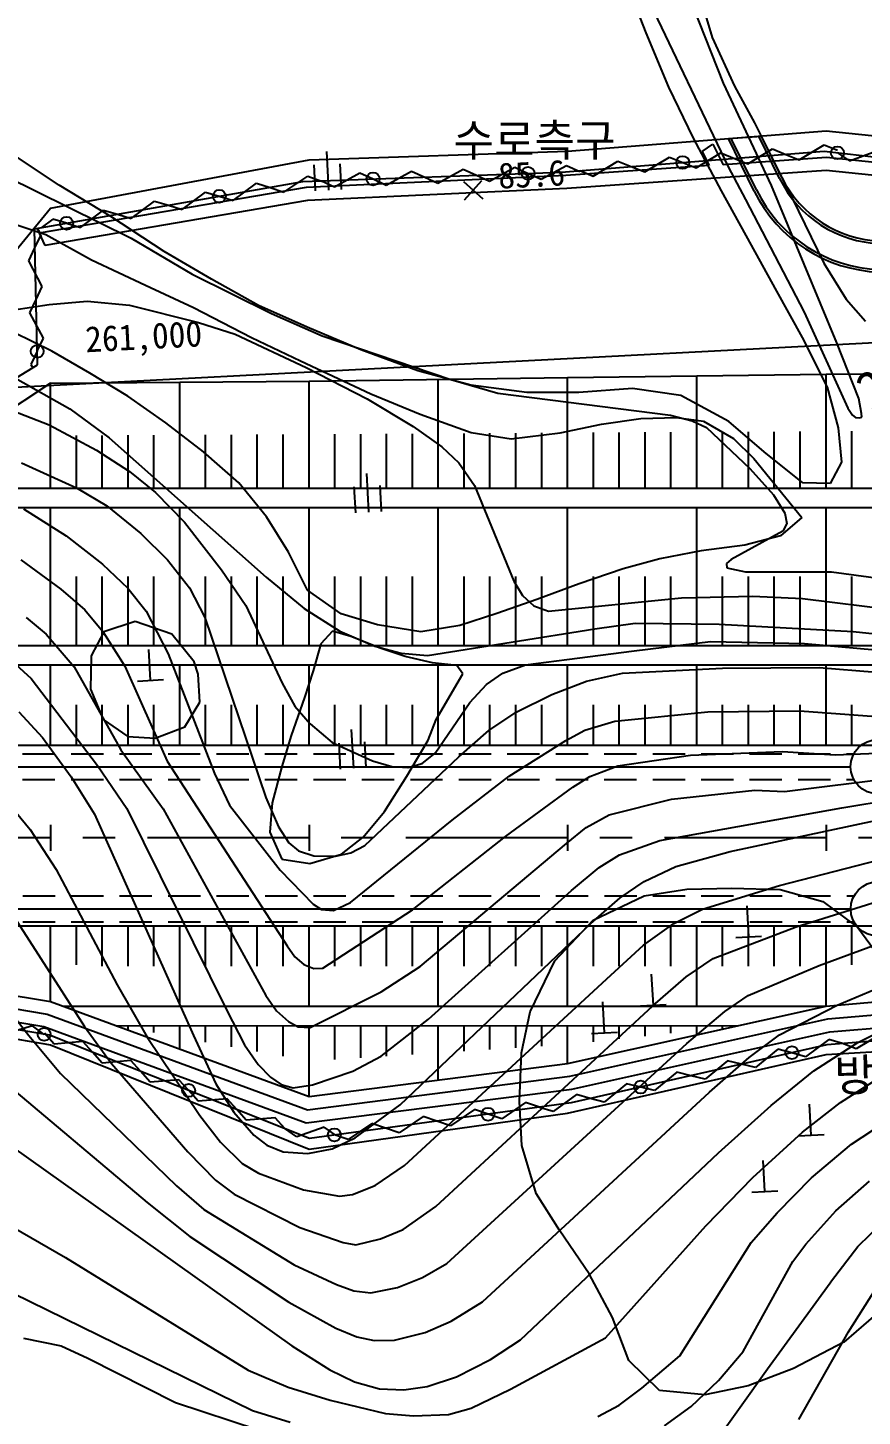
# Model space of a CAD drawing. Header units: millimetres. Extents: x 12262 to 13058, y 1103 to 1809.
# Drawn here: x 12783.8 to 12848.4, y 1423.6 to 1531 of the extents above; entities that cross this region are included whole.
import ezdxf
from ezdxf.xclip import XClip

# ---------------------------------------------------------------- set-up
doc = ezdxf.new("R2010")
doc.units = ezdxf.units.MM
doc.header["$LTSCALE"] = 10
doc.header["$MEASUREMENT"] = 0
doc.header["$XCLIPFRAME"] = 2
doc.linetypes.add('CENTER', pattern=[2, 1.25, -0.25, 0.25, -0.25])
doc.linetypes.add('HIDDEN', pattern=[0.375, 0.25, -0.125])
for name, color, linetype in [('TN-MANH', 4, 'Continuous'), ('TZ-BASE', 253, 'Continuous'), ('TZ-CABL', 4, 'Continuous')]:
    doc.layers.add(name, color=color, linetype=linetype)
doc.styles.add('GR', font='GulimChe.ttf')
doc.styles.add('HANA', font='GulimChe.ttf')
doc.linetypes.add('ZIGZAG', pattern='A,0.0001,-0.2,[131,ltypeshp.shx,S=0.2,R=0,X=-0.2,Y=0],-0.4,[131,ltypeshp.shx,S=0.2,R=180,X=0.2,Y=0],-0.2', length=0.8001)

# ---------------------------------------------------------------- blocks, each defined once
blk = doc.blocks.new('JD-SGS4SX3S')
at = {"layer": 'TZ-BASE'}
for p, q in [((485.39, 66.68, 85), (492.44, 51.93, 85)), ((484.87, 65.35, 85.02), (486.07, 62.3, 85.02)), ((490.16, 65.37, 85.02), (491.2, 61.94, 85.02)), ((492.08, 58.39, 85), (489.73, 64.34, 85)), ((486.07, 62.3, 85.02), (487.81, 58.08, 85.02)), ((491.2, 61.94, 85.02), (492.92, 58.16, 85.02)), ((487.81, 58.08, 85.02), (489.71, 54.14, 85.02)), ((495.79, 50.47, 85), (492.08, 58.39, 85)), ((492.92, 58.16, 85.02), (494.47, 55.33, 85.02)), ((494.47, 55.33, 85.02), (496.29, 51.67, 85.02)), ((480, 53.15), (500, 54.7)), ((480, 53.15), (500, 54.7)), ((489.71, 54.14, 85.02), (491.89, 50.06, 85.02)), ((492.45, 54.11), (495.02, 54.31)), ((494.44, 50.05), (492.45, 54.11)), ((494.62, 50.14), (492.66, 54.13)), ((496.41, 51.02), (494.81, 54.3)), ((496.59, 51.11), (495.02, 54.31)), ((500, 54.7), (520, 52.68)), ((500, 54.7), (520, 52.68)), ((440.66, 50.51, 85.02), (437.36, 52.69, 85.02)), ((460, 52.46), (480, 53.15)), ((460, 52.46), (480, 53.15)), ((461.35, 53.12, 85.65), (461.51, 50.12, 85.65)), ((485.97, 51.53), (487.88, 52.68)), ((487.88, 52.68), (488.92, 52.26)), ((489.96, 51.84), (491.87, 53)), ((490.42, 53.11), (491.25, 53.68)), ((490.42, 53.11), (490.97, 52.02)), ((491.25, 53.68), (492.05, 52.09)), ((491.87, 53), (492.91, 52.58)), ((493.94, 52.16), (495.86, 53.31)), ((495.86, 53.31), (496.89, 52.89)), ((496.89, 52.89), (497.93, 52.47)), ((497.93, 52.47), (499.85, 53.63)), ((499.85, 53.63), (500.88, 53.21)), ((500.88, 53.01), (501.82, 52.4)), ((501.82, 52.4), (503.92, 53.17)), ((440, 48.74), (460, 52.46)), ((440, 48.74), (460, 52.46)), ((460.51, 50.07, 85.65), (460.4, 52.07, 85.65)), ((462.51, 50.17, 85.65), (462.4, 52.17, 85.65)), ((465.98, 50.52), (467.94, 51.59)), ((467.94, 51.59), (468.96, 51.13)), ((469.97, 50.67), (471.93, 51.74)), ((471.93, 51.74), (472.95, 51.28)), ((473.97, 50.82), (475.93, 51.89)), ((475.93, 51.89), (476.95, 51.42)), ((477.97, 50.96), (479.93, 52.03)), ((490.97, 52.02), (479.88, 51.25)), ((479.93, 52.03), (480.95, 51.57)), ((500.01, 51.64), (479.94, 50.25)), ((480.94, 51.63), (481.98, 51.21)), ((481.98, 51.21), (483.89, 52.37)), ((483.89, 52.37), (484.93, 51.95)), ((484.93, 51.95), (485.97, 51.53)), ((488.92, 52.26), (489.96, 51.84)), ((500.03, 52.65), (492.05, 52.09)), ((492.44, 51.93, 85), (493.77, 49.41, 85)), ((492.91, 52.58), (493.94, 52.16)), ((496.29, 51.67, 85.02), (497.88, 48.5, 85.02)), ((520.01, 49.62), (500.01, 51.64)), ((520.03, 50.62), (500.03, 52.65)), ((436.55, 51.2, 86), (446.24, 46.4, 86)), ((444.67, 48.09, 85.02), (440.66, 50.51, 85.02)), ((454.13, 49.33), (455.93, 50.66)), ((455.93, 50.66), (457, 50.34)), ((458.05, 49.97), (459.92, 51.2)), ((479.88, 51.25), (459.78, 50.32)), ((459.92, 51.2), (460.97, 50.82)), ((460.96, 50.84), (461.98, 50.38)), ((461.98, 50.38), (463.94, 51.45)), ((463.94, 51.45), (464.96, 50.99)), ((464.96, 50.99), (465.98, 50.52)), ((468.96, 51.13), (469.97, 50.67)), ((471.95, 50.79, 85.57), (473.44, 49.46, 85.57)), ((472.03, 49.38, 85.57), (473.36, 50.87, 85.57)), ((472.95, 51.28), (473.97, 50.82)), ((476.95, 51.42), (477.97, 50.96)), ((459.78, 50.32), (439.12, 46.79)), ((450.19, 48.63), (451.99, 49.97)), ((451.99, 49.97), (453.06, 49.65)), ((453.06, 49.65), (454.13, 49.33)), ((457, 50.34), (458.05, 49.97)), ((479.94, 50.25), (459.89, 49.32)), ((491.89, 50.06, 85.02), (493.8, 46.6, 85.02)), ((500.83, 38.3, 85), (495.79, 50.47, 85)), ((280, 26.66), (700, 48.59)), ((420, 24.37), (440, 48.74)), ((420, 24.37), (440, 48.74)), ((459.89, 49.32), (439.56, 45.85)), ((442.32, 47.24), (444.11, 48.57)), ((444.11, 48.57), (445.18, 48.26)), ((446.25, 47.94), (448.05, 49.27)), ((448.05, 49.27), (449.12, 48.95)), ((449.12, 48.95), (450.19, 48.63)), ((493.77, 49.41, 85), (498.3, 40.67, 85)), ((497.88, 48.5, 85.02), (499.82, 44.48, 85.02)), ((436.92, 47.6, 86.45), (439.65, 46.7, 86.45)), ((440.17, 47.88), (439.27, 47.21)), ((441.24, 47.56), (440.17, 47.88)), ((441.24, 47.56), (442.32, 47.24)), ((448.79, 45.38, 85.02), (444.67, 48.09, 85.02)), ((445.18, 48.26), (446.25, 47.94)), ((438.79, 45.65), (439.27, 46.66)), ((439.27, 46.66), (439, 47.16)), ((439.12, 46.79), (439.56, 45.85)), ((439.65, 46.7, 86.45), (443.17, 44.74, 86.45)), ((446.24, 46.4, 86), (450.97, 43.61, 86)), ((493.8, 46.6, 85.02), (496.16, 42.3, 85.02)), ((438.31, 44.64), (438.79, 45.65)), ((452.46, 43.24, 85.02), (448.79, 45.38, 85.02)), ((439.36, 42.66), (438.31, 44.64)), ((443.17, 44.74, 86.45), (447.34, 42.77, 86.45)), ((499.82, 44.48, 85.02), (501.55, 41.69, 85.02)), ((450.97, 43.61, 86), (457.1, 40.57, 86)), ((456.09, 41.2, 85.02), (452.46, 43.24, 85.02)), ((438.88, 41.65), (439.36, 42.66)), ((447.34, 42.77, 86.45), (451.07, 41.04, 86.45)), ((496.16, 42.3, 85.02), (498.16, 38.72, 85.02)), ((433.62, 40.35, 87), (439.9, 41.26, 87)), ((438.4, 40.64), (438.88, 41.65)), ((439.9, 41.26, 87), (442.83, 41.53, 87)), ((442.83, 41.53, 87), (446.11, 41.22, 87)), ((446.11, 41.22, 87), (451.44, 39.88, 87)), ((451.07, 41.04, 86.45), (455.54, 38.73, 86.45)), ((459.86, 39.52, 85.02), (456.09, 41.2, 85.02)), ((501.55, 41.69, 85.02), (503.06, 39.99, 85.02)), ((439.45, 38.66), (438.4, 40.64)), ((451.44, 39.88, 87), (454.29, 38.97, 87)), ((457.1, 40.57, 86), (461.03, 38.85, 86)), ((498.3, 40.67, 85), (501.7, 33.25, 85)), ((440.1, 37.66, 86.45), (437.15, 39.11, 86.45)), ((454.29, 38.97, 87), (459.79, 36.41, 87)), ((455.54, 38.73, 86.45), (459.35, 36.91, 86.45)), ((464.01, 37.76, 85.02), (459.86, 39.52, 85.02)), ((461.03, 38.85, 86), (470.98, 35.48, 86)), ((498.16, 38.72, 85.02), (500.09, 34.88, 85.02)), ((438.97, 37.65), (438.49, 36.64)), ((438.97, 37.65), (439.45, 38.66)), ((443.03, 35.97, 86.45), (440.1, 37.66, 86.45)), ((468.42, 36.13, 85.02), (464.01, 37.76, 85.02)), ((502.54, 33.99, 85), (500.83, 38.3, 85)), ((438.49, 36.64), (438.63, 36.38)), ((459.35, 36.91, 86.45), (464.77, 34.37, 86.45)), ((437.29, 35.56, 88), (441.5, 33.19, 88)), ((445.99, 34.19, 86.45), (443.03, 35.97, 86.45)), ((459.79, 36.41, 87), (464.49, 33.97, 87)), ((460, 35.35), (480, 35.63)), ((472.52, 35.03, 85.02), (468.42, 36.13, 85.02)), ((470, 27.05), (470, 35.49)), ((470.98, 35.48, 86), (474.62, 34.42, 86)), ((480, 35.63), (500, 35.87)), ((480, 27.05), (480, 35.63)), ((490, 27.06), (490, 35.75)), ((500, 35.87), (520, 36.05)), ((500, 27.06), (500, 35.87)), ((440, 35.19), (427.72, 27.05)), ((440, 35.19), (460, 35.35)), ((440, 27.05), (440, 35.19)), ((450, 27.05), (450, 35.27)), ((460, 27.05), (460, 35.35)), ((476.84, 34.46, 85.02), (472.52, 35.03, 85.02)), ((474.62, 34.42, 86), (487.98, 32.7, 86)), ((480.87, 34.47, 85.02), (476.84, 34.46, 85.02)), ((485.03, 34.78, 85.02), (480.87, 34.47, 85.02)), ((488.77, 34.23, 85.02), (485.03, 34.78, 85.02)), ((500.09, 34.88, 85.02), (500.93, 31.74, 85.02)), ((436.17, 33.41, 89), (439.89, 31.97, 89)), ((448.93, 32.12, 86.45), (445.99, 34.19, 86.45)), ((464.49, 33.97, 87), (468.07, 31.83, 87)), ((464.77, 34.37, 86.45), (468.6, 32.79, 86.45)), ((492.48, 32.22, 85.02), (488.77, 34.23, 85.02)), ((502.74, 32.84, 85), (502.54, 33.99, 85)), ((441.5, 33.19, 88), (444.55, 30.96, 88)), ((468.6, 32.79, 86.45), (472.55, 31.37, 86.45)), ((482.64, 32, 86.45), (485.66, 32.46, 86.45)), ((485.66, 32.46, 86.45), (488.42, 32.52, 86.45)), ((487.98, 32.7, 86), (489.64, 32.28, 86)), ((488.42, 32.52, 86.45), (490.53, 32.24, 86.45)), ((489.64, 32.28, 86), (490.74, 31.76, 86)), ((490.53, 32.24, 86.45), (492.85, 30.89, 86.45)), ((501.7, 33.25, 85), (502.05, 32.71, 85)), ((502.05, 32.71, 85), (502.29, 32.54, 85)), ((502.29, 32.54, 85), (502.57, 32.5, 85)), ((502.57, 32.5, 85), (502.76, 32.56, 85)), ((502.76, 32.56, 85), (502.74, 32.84, 85)), ((439.89, 31.97, 89), (443.57, 29.99, 89)), ((451.83, 29.88, 86.45), (448.93, 32.12, 86.45)), ((452, 27.05), (452, 31.18)), ((454, 27.05), (454, 31.19)), ((456, 27.05), (456, 31.2)), ((458, 27.05), (458, 31.21)), ((462, 27.05), (462, 31.24)), ((464, 27.05), (464, 31.25)), ((466, 27.05), (466, 31.26)), ((468, 27.05), (468, 31.27)), ((468.07, 31.83, 87), (470.28, 30.26, 87)), ((472, 27.05), (472, 31.3)), ((472.55, 31.37, 86.45), (475.65, 30.87, 86.45)), ((474, 27.05), (474, 31.31)), ((475.65, 30.87, 86.45), (479.43, 31.34, 86.45)), ((476, 27.05), (476, 31.32)), ((478, 27.05), (478, 31.33)), ((479.43, 31.34, 86.45), (482.64, 32, 86.45)), ((482, 27.05), (482, 31.36)), ((484, 27.05), (484, 31.37)), ((486, 27.06), (486, 31.38)), ((488, 27.06), (488, 31.39)), ((490.74, 31.76, 86), (494.11, 28.59, 86)), ((492, 27.06), (492, 31.41)), ((495.22, 29.87, 85.02), (492.48, 32.22, 85.02)), ((494, 27.06), (494, 31.42)), ((496, 27.06), (496, 31.43)), ((498, 27.06), (498, 31.44)), ((500.93, 31.74, 85.02), (501.21, 29.08, 85.02)), ((502, 27.06), (502, 31.46)), ((442, 27.05), (442, 31.13)), ((444, 27.05), (444, 31.14)), ((444.55, 30.96, 88), (456.68, 20.17, 88)), ((446, 27.05), (446, 31.15)), ((448, 27.05), (448, 31.16)), ((470.28, 30.26, 87), (471.58, 29.01, 87)), ((492.85, 30.89, 86.45), (494.41, 29.35, 86.45)), ((437.75, 29.01, 90), (442, 27.08, 90)), ((443.57, 29.99, 89), (446.1, 28.34, 89)), ((454.57, 27.47, 86.45), (451.83, 29.88, 86.45)), ((494.41, 29.35, 86.45), (498.14, 24.8, 86.45)), ((498.2, 27.47, 85.02), (495.22, 29.87, 85.02)), ((501.21, 29.08, 85.02), (500.33, 27.42, 85.02)), ((446.1, 28.34, 89), (448.12, 26.73, 89)), ((464.45, 28.2, 87.26), (464.6, 25.21, 87.26)), ((471.58, 29.01, 87), (472.81, 27.27, 87)), ((494.11, 28.59, 86), (495.94, 26.54, 86)), ((427.72, 27.05), (672.59, 27.06)), ((442, 27.08, 90), (444.37, 25.7, 90)), ((456.72, 24.83, 86.45), (454.57, 27.47, 86.45)), ((463.61, 25.15, 87.26), (463.5, 27.15, 87.26)), ((465.6, 25.26, 87.26), (465.5, 27.26, 87.26)), ((472.81, 27.27, 87), (475.85, 19.87, 87)), ((500.33, 27.42, 85.02), (498.2, 27.47, 85.02)), ((448.12, 26.73, 89), (450.37, 24.43, 89)), ((495.94, 26.54, 86), (496.82, 25.12, 86)), ((426.09, 25.55), (680, 25.56)), ((437.9, 25.47, 91), (441.21, 23.36, 91)), ((440, 14.88), (440, 25.55)), ((444.37, 25.7, 90), (447, 23.55, 90)), ((450, 14.88), (450, 25.55)), ((458.41, 22.1, 86.45), (456.72, 24.83, 86.45)), ((460, 14.88), (460, 25.55)), ((470, 14.88), (470, 25.55)), ((480, 14.88), (480, 25.55)), ((490, 14.89), (490, 25.56)), ((498.14, 24.8, 86.45), (496.48, 23.36, 86.45)), ((496.82, 25.12, 86), (496.96, 24.32, 86)), ((500, 14.89), (500, 25.56)), ((450.37, 24.43, 89), (453.22, 20.75, 89)), ((496.66, 23.72, 86), (492.67, 21.54, 86)), ((496.96, 24.32, 86), (496.66, 23.72, 86)), ((441.21, 23.36, 91), (444.02, 21.17, 91)), ((447, 23.55, 90), (449.06, 21.51, 90)), ((493.73, 22.64, 86.45), (490.33, 22.2, 86.45)), ((496.48, 23.36, 86.45), (493.73, 22.64, 86.45)), ((437.7, 21.52, 92), (440.81, 19.24, 92)), ((449.06, 21.51, 90), (450.76, 19.35, 90)), ((459.88, 19.17, 86.45), (458.41, 22.1, 86.45)), ((487.15, 21.6, 86.45), (484.3, 20.82, 86.45)), ((490.33, 22.2, 86.45), (487.15, 21.6, 86.45)), ((492.67, 21.54, 86), (492.31, 21.22, 86)), ((444.02, 21.17, 91), (445.99, 19.31, 91)), ((453.22, 20.75, 89), (455.1, 17.97, 89)), ((484.3, 20.82, 86.45), (480.91, 19.66, 86.45)), ((492.31, 21.22, 86), (492.33, 20.9, 86)), ((492.33, 20.9, 86), (493.77, 20.59, 86)), ((493.77, 20.59, 86), (500.43, 20.59, 86)), ((500.43, 20.59, 86), (504.23, 20.06, 86)), ((442, 14.88), (442, 20.22)), ((444, 14.88), (444, 20.22)), ((446, 14.88), (446, 20.22)), ((448, 14.88), (448, 20.22)), ((450.76, 19.35, 90), (451.93, 17.06, 90)), ((452, 14.88), (452, 20.22)), ((454, 14.88), (454, 20.22)), ((456, 14.88), (456, 20.22)), ((456.68, 20.17, 88), (459.63, 17.75, 88)), ((458, 14.88), (458, 20.22)), ((462, 14.88), (462, 20.22)), ((464, 14.88), (464, 20.22)), ((466, 14.88), (466, 20.22)), ((468, 14.88), (468, 20.22)), ((472, 14.88), (472, 20.22)), ((474, 14.88), (474, 20.22)), ((475.85, 19.87, 87), (476.51, 18.74, 87)), ((476, 14.88), (476, 20.22)), ((480.91, 19.66, 86.45), (477.62, 18.45, 86.45)), ((478, 14.88), (478, 20.22)), ((482, 14.88), (482, 20.22)), ((484, 14.88), (484, 20.22)), ((486, 14.88), (486, 20.22)), ((488, 14.89), (488, 20.22)), ((492, 14.89), (492, 20.22)), ((494, 14.89), (494, 20.22)), ((496, 14.89), (496, 20.22)), ((498, 14.89), (498, 20.22)), ((502, 14.89), (502, 20.22)), ((440.81, 19.24, 92), (442.65, 17.65, 92)), ((445.99, 19.31, 91), (447.39, 17.53, 91)), ((462.5, 17.34, 86.45), (459.88, 19.17, 86.45)), ((477.62, 18.45, 86.45), (474.54, 17.35, 86.45)), ((476.51, 18.74, 87), (477.39, 17.96, 87)), ((478.53, 17.53, 87), (488.83, 18.57, 87)), ((488.83, 18.57, 87), (494.34, 18.7, 87)), ((494.34, 18.7, 87), (498.19, 18.53, 87)), ((498.19, 18.53, 87), (506.27, 17.51, 87)), ((442.65, 17.65, 92), (444.04, 15.96, 92)), ((447.39, 17.53, 91), (449.1, 14.25, 91)), ((455.1, 17.97, 89), (457.93, 11.98, 89)), ((459.63, 17.75, 88), (462.39, 15.99, 88)), ((465.31, 16.48, 86.45), (462.5, 17.34, 86.45)), ((474.54, 17.35, 86.45), (471.67, 16.43, 86.45)), ((477.39, 17.96, 87), (478.53, 17.53, 87)), ((438.11, 17.06, 93), (439.67, 15.75, 93)), ((446.56, 16.74, 91.76), (444.12, 15.93, 91.76)), ((449.39, 15.75, 91.76), (446.56, 16.74, 91.76)), ((451.93, 17.06, 90), (456.65, 3.13, 90)), ((468.65, 15.95, 86.45), (465.31, 16.48, 86.45)), ((471.67, 16.43, 86.45), (468.65, 15.95, 86.45)), ((469.16, 14.11, 88), (482.11, 16.16, 88)), ((482.11, 16.16, 88), (485.24, 16.61, 88)), ((485.24, 16.61, 88), (491.72, 16.53, 88)), ((491.72, 16.53, 88), (502.09, 15.97, 88)), ((439.67, 15.75, 93), (441.82, 13.23, 93)), ((444.12, 15.93, 91.76), (443.14, 14.09, 91.76)), ((444.04, 15.96, 92), (445.74, 13.28, 92)), ((451.11, 13.63, 91.76), (449.39, 15.75, 91.76)), ((461.81, 15.98, 88.66), (460.91, 15, 88.66)), ((463.23, 15.57, 88.66), (461.81, 15.98, 88.66)), ((462.39, 15.99, 88), (465.1, 14.82, 88)), ((465.5, 14.68, 88.66), (463.23, 15.57, 88.66)), ((485.16, 14.46, 89), (491.05, 15.19, 89)), ((491.05, 15.19, 89), (498.34, 15.05, 89)), ((498.34, 15.05, 89), (506.29, 14.32, 89)), ((502.09, 15.97, 88), (508.37, 15.28, 88)), ((400, 14.88), (700, 14.9)), ((435.79, 14.77, 94), (438.51, 12.34, 94)), ((443.14, 14.09, 91.76), (443.1, 11.5, 91.76)), ((447.73, 12.18, 92.89), (447.61, 14.58, 92.89)), ((449.1, 14.25, 91), (452.69, 4.98, 91)), ((460.91, 15, 88.66), (460.32, 12.91, 88.66)), ((465.1, 14.82, 88), (467.14, 14.3, 88)), ((467.43, 14.03, 88.66), (465.5, 14.68, 88.66)), ((467.14, 14.3, 88), (469.16, 14.11, 88)), ((469.56, 13.53, 88.66), (467.43, 14.03, 88.66)), ((479.94, 13.79, 89), (485.16, 14.46, 89)), ((400, 13.38), (700, 13.4)), ((440, 7.17), (440, 13.38)), ((441.82, 13.23, 93), (445.44, 6.81, 93)), ((445.74, 13.28, 92), (449.02, 5.94, 92)), ((450, 7.17), (450, 13.38)), ((451.42, 12.66, 91.76), (451.11, 13.63, 91.76)), ((460.32, 12.91, 88.66), (459.66, 10.85, 88.66)), ((460, 7.17), (460, 13.38)), ((471.43, 13.33, 88.66), (469.56, 13.53, 88.66)), ((470, 7.17), (470, 13.38)), ((471.9, 12.68, 88.66), (471.43, 13.33, 88.66)), ((474.99, 12.74, 89), (476.75, 13.39, 89)), ((476.75, 13.39, 89), (479.94, 13.79, 89)), ((480, 7.17), (480, 13.38)), ((484.26, 12.73, 90), (491.99, 13.13, 90)), ((490, 7.17), (490, 13.38)), ((491.99, 13.13, 90), (499.48, 13.18, 90)), ((499.48, 13.18, 90), (503.89, 12.81, 90)), ((500, 7.18), (500, 13.39)), ((438.51, 12.34, 94), (443.64, 5.59, 94)), ((446.73, 12.13, 92.89), (448.73, 12.24, 92.89)), ((451.54, 10.49, 91.76), (451.42, 12.66, 91.76)), ((457.93, 11.98, 89), (458.9, 10.18, 89)), ((469.84, 9.16, 88.66), (471.9, 12.68, 88.66)), ((472.45, 10.46, 89), (473.74, 11.86, 89)), ((473.74, 11.86, 89), (474.99, 12.74, 89)), ((478.79, 11.1, 90), (481.46, 12.13, 90)), ((481.46, 12.13, 90), (484.26, 12.73, 90)), ((443.1, 11.5, 91.76), (444.07, 9.15, 91.76)), ((459.66, 10.85, 88.66), (458.61, 7.92, 88.66)), ((476.02, 9.72, 90), (478.79, 11.1, 90)), ((437.56, 9.74, 95), (439.39, 7.77, 95)), ((442, 7.17), (442, 10.28)), ((444, 7.17), (444, 10.28)), ((446, 7.17), (446, 10.28)), ((448, 7.17), (448, 10.28)), ((450.4, 8.6, 91.76), (451.54, 10.49, 91.76)), ((452, 7.17), (452, 10.28)), ((454, 7.17), (454, 10.28)), ((456, 7.17), (456, 10.28)), ((458, 7.17), (458, 10.28)), ((458.9, 10.18, 89), (460.1, 8.81, 89)), ((462, 7.17), (462, 10.28)), ((464, 7.17), (464, 10.28)), ((466, 7.17), (466, 10.28)), ((468, 7.17), (468, 10.28)), ((469.76, 6.54, 89), (472.45, 10.46, 89)), ((472, 7.17), (472, 10.28)), ((473.92, 8.3, 90), (476.02, 9.72, 90)), ((474, 7.17), (474, 10.28)), ((476, 7.17), (476, 10.28)), ((478, 7.17), (478, 10.28)), ((482, 7.17), (482, 10.28)), ((483.67, 9.03, 91), (490.86, 9.76, 91)), ((484, 7.17), (484, 10.28)), ((486, 7.17), (486, 10.28)), ((488, 7.17), (488, 10.28)), ((490.86, 9.76, 91), (497.98, 9.83, 91)), ((492, 7.17), (492, 10.28)), ((494, 7.18), (494, 10.28)), ((496, 7.18), (496, 10.28)), ((497.98, 9.83, 91), (510.75, 8.88, 91)), ((498, 7.18), (498, 10.28)), ((502, 7.18), (502, 10.28)), ((444.07, 9.15, 91.76), (445.99, 7.83, 91.76)), ((448.1, 7.71, 91.76), (450.4, 8.6, 91.76)), ((460.1, 8.81, 89), (461.8, 7.38, 89)), ((469.21, 7.55, 88.66), (469.84, 9.16, 88.66)), ((481.34, 8.32, 91), (483.67, 9.03, 91)), ((439.39, 7.77, 95), (441.59, 4.73, 95)), ((445.99, 7.83, 91.76), (448.1, 7.71, 91.76)), ((458.61, 7.92, 88.66), (457.9, 5.51, 88.66)), ((463.27, 8.37, 88.87), (463.43, 5.38, 88.87)), ((467.58, 4.77, 88.66), (469.21, 7.55, 88.66)), ((471.59, 6.27, 90), (473.92, 8.3, 90)), ((475.49, 4.78, 91), (479.86, 7.52, 91)), ((479.86, 7.52, 91), (481.34, 8.32, 91)), ((359.8, 7.16), (700, 7.18)), ((445.44, 6.81, 93), (448.72, 2.24, 93)), ((461.8, 7.38, 89), (464.92, 5.96, 89)), ((462.43, 5.32, 88.87), (462.32, 7.32, 88.87)), ((464.43, 5.43, 88.87), (464.32, 7.42, 88.87)), ((468.75, 5.75, 89), (469.76, 6.54, 89)), ((489.52, 6.39, 92), (496.62, 6.69, 92)), ((496.62, 6.69, 92), (500.72, 6.41, 92)), ((500.72, 6.41, 92), (508.59, 6.76, 92)), ((443.64, 5.59, 94), (445.91, 2.26, 94)), ((449.02, 5.94, 92), (458.32, -8.36, 92)), ((457.9, 5.51, 88.66), (457.14, 2.71, 88.66)), ((464.32, -0.59, 90), (471.59, 6.27, 90)), ((464.92, 5.96, 89), (466.4, 5.53, 89)), ((466.4, 5.53, 89), (467.65, 5.44, 89)), ((467.65, 5.44, 89), (468.75, 5.75, 89)), ((481.73, 4.75, 92), (483.89, 5.57, 92)), ((483.89, 5.57, 92), (489.52, 6.39, 92)), ((441.59, 4.73, 95), (443.4, 1.84, 95)), ((452.69, 4.98, 91), (453.84, 2.53, 91)), ((465.83, 2.04, 88.66), (467.58, 4.77, 88.66)), ((471.08, 1.36, 91), (475.49, 4.78, 91)), ((480.4, 3.93, 92), (481.73, 4.75, 92)), ((496.8, 3.59, 93), (505.26, 4.63, 93)), ((436.01, 3.57, 96), (438.42, 0.64, 96)), ((475.21, 0.1, 92), (480.4, 3.93, 92)), ((488.04, 2.99, 93), (494.48, 3.69, 93)), ((494.48, 3.69, 93), (496.8, 3.59, 93)), ((445.91, 2.26, 94), (453.62, -13.32, 94)), ((448.72, 2.24, 93), (456.66, -12.2, 93)), ((453.84, 2.53, 91), (457.78, -2.51, 91)), ((456.65, 3.13, 90), (457.64, 0.85, 90)), ((457.14, 2.71, 88.66), (456.98, 0.44, 88.66)), ((483.21, 1.79, 93), (488.04, 2.99, 93)), ((487.15, -0.22, 94), (501.22, 2.33, 94)), ((501.22, 2.33, 94), (505.54, 3.03, 94)), ((443.4, 1.84, 95), (451.06, -15.31, 95)), ((463.2, -5, 91), (471.08, 1.36, 91)), ((464.2, 0.06, 88.66), (465.83, 2.04, 88.66)), ((481.44, 0.79, 93), (483.21, 1.79, 93)), ((492.59, -1.05, 95), (503.84, 1.35, 95)), ((438.42, 0.64, 96), (440.43, -2.44, 96)), ((440, 1), (440, -1)), ((456.98, 0.44, 88.66), (457.89, -1.66, 88.66)), ((457.64, 0.85, 90), (458.45, -0.38, 90)), ((460, 1), (460, -1)), ((462.52, -1.27, 88.66), (464.2, 0.06, 88.66)), ((468, -5.58, 92), (475.21, 0.1, 92)), ((479.91, -0.44, 93), (481.44, 0.79, 93)), ((480, 1), (480, -1)), ((500, 1), (500, -1)), ((458.45, -0.38, 90), (459.18, -1.02, 90)), ((459.18, -1.02, 90), (460.38, -1.39, 90)), ((463.23, -1.16, 90), (464.32, -0.59, 90)), ((468.59, -9.95, 93), (479.91, -0.44, 93)), ((484.03, -1.33, 94), (487.15, -0.22, 94)), ((488.37, -2.23, 95), (492.59, -1.05, 95)), ((457.89, -1.66, 88.66), (460.06, -1.98, 88.66)), ((460.06, -1.98, 88.66), (462.52, -1.27, 88.66)), ((460.38, -1.39, 90), (462.05, -1.43, 90)), ((462.05, -1.43, 90), (463.23, -1.16, 90)), ((482.44, -2.31, 94), (484.03, -1.33, 94)), ((496.41, -3.7, 96), (504.92, -1.49, 96)), ((440.43, -2.44, 96), (445.15, -11.39, 96)), ((457.78, -2.51, 91), (460.33, -5.13, 91)), ((480.31, -4.07, 94), (482.44, -2.31, 94)), ((485.93, -3.39, 95), (488.37, -2.23, 95)), ((435.85, -4.07, 97), (442.62, -14.61, 97)), ((469.24, -14.04, 94), (480.31, -4.07, 94)), ((484.07, -4.65, 95), (485.93, -3.39, 95)), ((485.92, -4.49, 99.95), (489.24, -3.97, 99.95)), ((489.24, -3.97, 99.95), (492.72, -3.9, 99.95)), ((490.44, -5.52, 96), (496.41, -3.7, 96)), ((492.72, -3.9, 99.95), (496.45, -4.01, 99.95)), ((496.45, -4.01, 99.95), (499.76, -4.94, 99.95)), ((460.33, -5.13, 91), (460.96, -5.55, 91)), ((461.9, -5.63, 91), (463.2, -5, 91)), ((481.8, -6.64, 95), (484.07, -4.65, 95)), ((481.98, -6.37, 99.95), (485.92, -4.49, 99.95)), ((494.02, -7.67, 96.99), (493.9, -5.27, 96.99)), ((497.69, -6.89, 97), (505.64, -4.41, 97)), ((499.76, -4.94, 99.95), (502.46, -6.95, 99.95)), ((460.96, -5.55, 91), (461.9, -5.63, 91)), ((461.08, -10.1, 92), (468, -5.58, 92)), ((479.02, -9.51, 99.95), (481.98, -6.37, 99.95)), ((488.23, -6.62, 96), (490.44, -5.52, 96)), ((700, -6.82), (359.8, -6.83)), ((440, -12.67), (440, -6.83)), ((442, -9.84), (442, -6.83)), ((444, -9.93), (444, -6.83)), ((446, -9.93), (446, -6.83)), ((448, -9.93), (448, -6.83)), ((450, -13.04), (450, -6.83)), ((452, -9.93), (452, -6.83)), ((454, -9.93), (454, -6.83)), ((456, -9.93), (456, -6.83)), ((458, -9.93), (458, -6.83)), ((460, -13.04), (460, -6.83)), ((462, -9.93), (462, -6.83)), ((464, -9.93), (464, -6.83)), ((466, -9.93), (466, -6.83)), ((467.05, -20.67, 95), (481.8, -6.64, 95)), ((468, -9.93), (468, -6.83)), ((470, -13.04), (470, -6.83)), ((472, -9.93), (472, -6.83)), ((474, -9.93), (474, -6.83)), ((476, -9.93), (476, -6.83)), ((478, -9.93), (478, -6.83)), ((480, -13.04), (480, -6.83)), ((482, -9.93), (482, -6.83)), ((484, -9.93), (484, -6.83)), ((485.89, -8.32, 96), (488.23, -6.62, 96)), ((486, -9.93), (486, -6.83)), ((488, -9.93), (488, -6.82)), ((490, -13.03), (490, -6.82)), ((491.26, -9.33, 97), (497.69, -6.89, 97)), ((492, -9.93), (492, -6.82)), ((494, -9.93), (494, -6.82)), ((496, -9.93), (496, -6.82)), ((498, -9.93), (498, -6.82)), ((499.47, -9.87, 98), (506.55, -7.28, 98)), ((500, -13.03), (500, -6.82)), ((502, -9.84), (502, -6.82)), ((502.46, -6.95, 99.95), (504.69, -9.97, 99.95)), ((432.5, -7.84, 98), (438.33, -15.31, 98)), ((458.32, -8.36, 92), (458.89, -9.22, 92)), ((483.34, -10.63, 96), (485.89, -8.32, 96)), ((493.03, -7.72, 96.99), (495.02, -7.62, 96.99)), ((420, -9.3), (440, -12.67)), ((458.89, -9.22, 92), (459.61, -9.81, 92)), ((477.1, -13.46, 99.95), (479.02, -9.51, 99.95)), ((489.18, -10.76, 97), (491.26, -9.33, 97)), ((419.97, -10.31), (439.74, -13.64)), ((459.61, -9.81, 92), (460.38, -10.11, 92)), ((460.38, -10.11, 92), (461.08, -10.1, 92)), ((465.59, -11.91, 93), (468.59, -9.95, 93)), ((467.4, -25.36, 96), (483.34, -10.63, 96)), ((486.64, -12.95, 97.3), (486.51, -10.55, 97.3)), ((493.97, -12.21, 98), (499.47, -9.87, 98)), ((500.87, -12.95, 99), (507.47, -10.15, 99)), ((419.93, -11.31), (439.49, -14.61)), ((445.15, -11.39, 96), (447.47, -15.43, 96)), ((486.59, -13, 97), (489.18, -10.76, 97)), ((500, -13.03), (520, -11.3)), ((420, -12.65), (440, -16.01)), ((420, -12.65), (440, -16.01)), ((440, -12.67), (460, -20.02)), ((456.66, -12.2, 93), (457.49, -13.39, 93)), ((460.1, -14.68, 93), (465.59, -11.91, 93)), ((482.86, -15.09, 97.3), (482.73, -12.69, 97.3)), ((485.64, -13, 97.3), (487.64, -12.89, 97.3)), ((492.18, -13.44, 98), (493.97, -12.21, 98)), ((500.15, -14.02), (519.95, -12.31)), ((439.74, -13.64), (459.89, -21.04)), ((441.01, -13.04), (500, -13.03)), ((453.62, -13.32, 94), (455, -16.02, 94)), ((457.49, -13.39, 93), (458.41, -14.22, 93)), ((469.82, -28.54, 97), (486.59, -13, 97)), ((476.45, -16.65, 99.95), (477.1, -13.46, 99.95)), ((480, -17.47), (500, -13.03)), ((489.24, -15.93, 98), (492.18, -13.44, 98)), ((496.4, -15.24, 99), (500.87, -12.95, 99)), ((500.3, -15.02), (519.91, -13.32)), ((502.46, -15.84, 100), (506.48, -13.81, 100)), ((438.61, -14.54), (436.47, -15.19)), ((439.51, -15.21), (438.61, -14.54)), ((439.49, -14.61), (459.77, -22.06)), ((442.62, -14.61, 97), (444.73, -17.46, 97)), ((445.09, -14.54), (493.23, -14.53)), ((446, -14.87), (446, -14.54)), ((448, -15.07), (448, -14.54)), ((450, -16.34), (450, -14.54)), ((452, -15.81), (452, -14.54)), ((454, -16.17), (454, -14.54)), ((456, -16.54), (456, -14.54)), ((458, -16.91), (458, -14.54)), ((458.41, -14.22, 93), (459.17, -14.62, 93)), ((459.17, -14.62, 93), (460.1, -14.68, 93)), ((460, -20.02), (460, -14.54)), ((462, -17.15), (462, -14.54)), ((464, -17.02), (464, -14.54)), ((465.57, -16.89, 94), (469.24, -14.04, 94)), ((466, -16.89), (466, -14.54)), ((468, -16.77), (468, -14.54)), ((470, -18.74), (470, -14.54)), ((472, -16.51), (472, -14.54)), ((474, -16.38), (474, -14.54)), ((476, -16.26), (476, -14.54)), ((478, -16.13), (478, -14.54)), ((480, -17.47), (480, -14.54)), ((480.17, -18.45), (500.15, -14.02)), ((480.34, -19.44), (500.3, -15.02)), ((481.86, -15.14, 97.3), (483.86, -15.04, 97.3)), ((482, -15.78), (482, -14.54)), ((484, -15.56), (484, -14.54)), ((486, -15.34), (486, -14.53)), ((488, -15.11), (488, -14.53)), ((490, -15.25), (490, -14.53)), ((492, -14.81), (492, -14.53)), ((438.33, -15.31, 98), (440.78, -18.23, 98)), ((440.28, -15.96), (439.53, -15.12)), ((440, -16.01), (460, -24.1)), ((440, -16.01), (460, -24.1)), ((442.51, -15.77), (440.28, -15.96)), ((443.25, -16.6), (442.51, -15.77)), ((447.47, -15.43, 96), (451.56, -21.49, 96)), ((451.06, -15.31, 95), (452.79, -19.03, 95)), ((455, -16.02, 94), (456.07, -17.55, 94)), ((470.67, -32.94, 98), (489.24, -15.93, 98)), ((494.05, -16.99, 99), (496.4, -15.24, 99)), ((500.21, -15.61), (498.42, -16.95)), ((499.06, -18.03, 100), (502.46, -15.84, 100)), ((500, -16.76), (520, -15.64)), ((500, -16.76), (520, -15.64)), ((501.28, -15.92), (500.21, -15.61)), ((502.32, -16.34), (501.28, -15.92)), ((504.24, -15.2), (502.32, -16.34)), ((444, -17.43), (443.25, -16.6)), ((463.38, -18.06, 94), (465.57, -16.89, 94)), ((476.28, -20.41, 99.95), (476.45, -16.65, 99.95)), ((480, -21.3), (500, -16.76)), ((480, -21.3), (500, -16.76)), ((490.99, -19.69, 99), (494.05, -16.99, 99)), ((496.27, -16.36), (494.54, -17.78)), ((497.36, -16.63), (496.27, -16.36)), ((498.42, -16.95), (497.35, -16.64)), ((440.78, -18.23, 98), (449.76, -26.94, 98)), ((446.22, -17.24), (444, -17.43)), ((444.73, -17.46, 97), (450.63, -24.31, 97)), ((446.97, -18.07), (446.22, -17.24)), ((447.71, -18.91), (446.97, -18.07)), ((456.07, -17.55, 94), (457.02, -18.53, 94)), ((460, -20.02), (480, -17.47)), ((460.27, -19.12, 94), (463.38, -18.06, 94)), ((488.47, -18.14), (486.74, -19.56)), ((489.56, -18.41), (488.47, -18.14)), ((492.37, -17.25), (490.64, -18.67)), ((493.46, -17.52), (492.37, -17.25)), ((494.54, -17.78), (493.46, -17.52)), ((495.75, -20.71, 100), (499.06, -18.03, 100)), ((435.82, -18.42, 99), (447.49, -28.23, 99)), ((449.94, -18.72), (447.71, -18.91)), ((450.69, -19.55), (449.94, -18.72)), ((452.79, -19.03, 95), (454.18, -21.24, 95)), ((457.02, -18.53, 94), (457.85, -19.1, 94)), ((457.85, -19.1, 94), (458.78, -19.36, 94)), ((458.78, -19.36, 94), (460.27, -19.12, 94)), ((459.89, -21.04), (480.17, -18.45)), ((484.57, -19.03), (482.84, -20.45)), ((485.66, -19.29), (484.57, -19.03)), ((486.74, -19.56), (485.66, -19.29)), ((490.64, -18.67), (489.56, -18.41)), ((501.11, -20.49, 101), (504.26, -18.47, 101)), ((451.43, -20.38), (450.69, -19.55)), ((453.66, -20.19), (451.43, -20.38)), ((454.41, -21.03), (453.66, -20.19)), ((459.77, -22.06), (480.34, -19.44)), ((473.41, -35.91, 99), (490.99, -19.69, 99)), ((476.47, -23.81, 99.95), (476.28, -20.41, 99.95)), ((480.69, -19.86), (478.89, -21.19)), ((481.76, -20.18), (480.69, -19.86)), ((482.84, -20.45), (481.76, -20.18)), ((433.36, -21.3, 100), (458.66, -39.32, 100)), ((454.18, -21.24, 95), (455.73, -23.02, 95)), ((455.15, -21.86), (454.41, -21.03)), ((460, -24.1), (480, -21.3)), ((460, -24.1), (480, -21.3)), ((463.56, -23.23, 95), (467.05, -20.67, 95)), ((472.8, -21.03), (470.95, -22.28)), ((473.85, -21.39), (472.8, -21.03)), ((474.91, -21.75), (473.85, -21.39)), ((476.76, -20.49), (474.91, -21.75)), ((477.82, -20.85), (476.76, -20.49)), ((478.89, -21.19), (477.82, -20.87)), ((491.67, -24.38, 100), (495.75, -20.71, 100)), ((498.17, -22.77, 101), (501.11, -20.49, 101)), ((498.86, -23.02, 101.26), (498.73, -20.62, 101.26)), ((501.98, -23.71, 102), (505.66, -21.27, 102)), ((451.56, -21.49, 96), (453.14, -23.55, 96)), ((457.38, -21.67), (455.15, -21.86)), ((458.12, -22.5), (457.38, -21.67)), ((459.05, -23.13), (458.12, -22.5)), ((461.16, -22.4), (459.05, -23.13)), ((462.09, -23.03), (461.16, -22.4)), ((464.87, -22.1), (463.02, -23.36)), ((465.93, -22.46), (464.87, -22.1)), ((466.98, -22.82), (465.93, -22.46)), ((468.83, -21.56), (466.98, -22.82)), ((469.89, -21.92), (468.83, -21.56)), ((470.95, -22.28), (469.89, -21.92)), ((453.14, -23.55, 96), (454.82, -25.21, 96)), ((455.73, -23.02, 95), (456.74, -23.79, 95)), ((461.79, -24.06, 95), (463.56, -23.23, 95)), ((463.02, -23.36), (461.96, -22.99)), ((494.35, -26.29, 101), (498.17, -22.77, 101)), ((497.86, -23.07, 101.26), (499.86, -22.97, 101.26)), ((450.63, -24.31, 97), (452.77, -26.5, 97)), ((456.74, -23.79, 95), (458, -24.29, 95)), ((458, -24.29, 95), (459.9, -24.44, 95)), ((459.9, -24.44, 95), (461.79, -24.06, 95)), ((476.37, -38.85, 100), (491.67, -24.38, 100)), ((477.57, -27.53, 99.95), (476.47, -23.81, 99.95)), ((498.87, -26.31, 102), (501.98, -23.71, 102)), ((454.82, -25.21, 96), (456.1, -25.96, 96)), ((465.13, -26.91, 96), (467.4, -25.36, 96)), ((495.26, -27.38, 100.78), (495.14, -24.98, 100.78)), ((430.33, -26.25, 101), (441.17, -32.49, 101)), ((452.77, -26.5, 97), (454.22, -27.59, 97)), ((456.1, -25.96, 96), (459.58, -27.23, 96)), ((490.69, -30.02, 101), (494.35, -26.29, 101)), ((496.23, -29.01, 102), (498.87, -26.31, 102)), ((500.75, -28.86, 103), (503.36, -26.57, 103)), ((449.76, -26.94, 98), (451.86, -28.77, 98)), ((454.22, -27.59, 97), (459.29, -30.16, 97)), ((459.58, -27.23, 96), (462.35, -27.72, 96)), ((462.35, -27.72, 96), (463.37, -27.6, 96)), ((463.37, -27.6, 96), (465.13, -26.91, 96)), ((479.4, -30.42, 99.95), (477.57, -27.53, 99.95)), ((494.26, -27.43, 100.78), (496.26, -27.33, 100.78)), ((447.49, -28.23, 99), (450.79, -30.86, 99)), ((451.86, -28.77, 98), (458.86, -33.04, 98)), ((467.29, -30.31, 97), (469.82, -28.54, 97)), ((494.22, -31.31, 102), (496.23, -29.01, 102)), ((498.44, -31.46, 103), (500.75, -28.86, 103)), ((482.94, -38.7, 101), (490.69, -30.02, 101)), ((502.45, -31.63, 104), (504.36, -29.78, 104)), ((450.79, -30.86, 99), (458.43, -35.93, 99)), ((459.29, -30.16, 97), (462.65, -31.31, 97)), ((463.61, -31.49, 97), (465.53, -31.04, 97)), ((465.53, -31.04, 97), (467.29, -30.31, 97)), ((481.67, -33.74, 99.95), (479.4, -30.42, 99.95)), ((462.65, -31.31, 97), (463.61, -31.49, 97)), ((488.68, -40.09, 102), (494.22, -31.31, 102)), ((497.43, -32.78, 103), (498.44, -31.46, 103)), ((500.42, -34.29, 104), (502.45, -31.63, 104)), ((441.17, -32.49, 101), (455.28, -41.2, 101)), ((458.86, -33.04, 98), (462.12, -34.56, 98)), ((468.79, -34.04, 98), (470.67, -32.94, 98)), ((493.58, -39.76, 103), (497.43, -32.78, 103)), ((434.75, -34.09, 102), (455.64, -44.32, 102)), ((466.84, -34.8, 98), (468.79, -34.04, 98)), ((483.47, -37.11, 99.95), (481.67, -33.74, 99.95)), ((500.31, -34.44, 104), (500.42, -34.29, 104)), ((462.12, -34.56, 98), (463.47, -35.05, 98)), ((463.47, -35.05, 98), (464.77, -35.21, 98)), ((464.77, -35.21, 98), (466.84, -34.8, 98)), ((495.47, -41.1, 104), (500.31, -34.44, 104)), ((501.75, -38.22, 105), (503.83, -34.92, 105)), ((458.43, -35.93, 99), (462.07, -37.96, 99)), ((471, -37.4, 99), (473.41, -35.91, 99)), ((468.98, -38.29, 99), (471, -37.4, 99)), ((484.74, -40.46, 99.95), (483.47, -37.11, 99.95)), ((504.25, -36.56, 99.95), (501.39, -39.04, 99.95)), ((462.07, -37.96, 99), (463.69, -38.62, 99)), ((463.69, -38.62, 99), (465.05, -38.9, 99)), ((466.62, -38.88, 99), (468.98, -38.29, 99)), ((497.9, -45.01, 105), (501.75, -38.22, 105)), ((437.91, -38.71, 103), (440.82, -39.32, 103)), ((440.82, -39.32, 103), (442.88, -40.28, 103)), ((458.66, -39.32, 100), (461.62, -41.18, 100)), ((465.05, -38.9, 99), (466.62, -38.88, 99)), ((474.03, -40.38, 100), (476.37, -38.85, 100)), ((475.58, -42.68, 101), (482.94, -38.7, 101)), ((501.39, -39.04, 99.95), (497.49, -41.06, 99.95)), ((442.88, -40.28, 103), (449.68, -43.69, 103)), ((471.4, -41.71, 100), (474.03, -40.38, 100)), ((487.11, -42.77, 99.95), (484.74, -40.46, 99.95)), ((485.76, -42.59, 102), (488.68, -40.09, 102)), ((491.68, -42.01, 103), (493.58, -39.76, 103)), ((455.28, -41.2, 101), (458.39, -42.51, 101)), ((461.62, -41.18, 100), (463.52, -42.11, 100)), ((469.15, -42.46, 100), (471.4, -41.71, 100)), ((491.24, -47.02, 104), (495.47, -41.1, 104)), ((497.49, -41.06, 99.95), (493.98, -42.4, 99.95)), ((458.39, -42.51, 101), (461.64, -43.53, 101)), ((463.52, -42.11, 100), (465.45, -42.64, 100)), ((465.45, -42.64, 100), (467.34, -42.71, 100)), ((467.34, -42.71, 100), (469.15, -42.46, 100)), ((472.55, -44.13, 101), (475.58, -42.68, 101)), ((483.99, -43.91, 102), (485.76, -42.59, 102)), ((490.63, -43.12, 99.95), (487.11, -42.77, 99.95)), ((489.56, -44, 103), (491.68, -42.01, 103)), ((493.98, -42.4, 99.95), (490.63, -43.12, 99.95)), ((449.68, -43.69, 103), (456.1, -45.81, 103)), ((461.64, -43.53, 101), (465.92, -44.56, 101)), ((482.35, -44.79, 102), (483.99, -43.91, 102)), ((487.51, -45.5, 103), (489.56, -44, 103)), ((455.64, -44.32, 102), (458.55, -45.22, 102)), ((465.92, -44.56, 101), (468.08, -44.74, 101)), ((468.08, -44.74, 101), (470.79, -44.64, 101)), ((470.79, -44.64, 101), (472.55, -44.13, 101))]:
    blk.add_line(p, q, dxfattribs=at)
at = {"layer": 'TZ-BASE', "ltscale": 0.2}
for p, q in [((479.52, 51.52), (499.85, 53.13)), ((499.85, 53.13), (520.1, 50.83)), ((438.76, 47.12), (459.51, 50.79)), ((459.51, 50.79), (479.52, 51.52)), ((438.99, 36.61), (438.76, 47.12)), ((425.84, 28.59), (438.99, 36.61)), ((439.92, -15.28), (420.02, -11.87)), ((519.96, -14.52), (500.07, -16.01)), ((460.03, -23.26), (439.92, -15.28)), ((500.07, -16.01), (480.29, -20.52)), ((480.29, -20.52), (460.03, -23.26))]:
    blk.add_line(p, q, dxfattribs=at)
at = {"layer": 'TZ-BASE', "linetype": 'CENTER', "flags": 128}
blk.add_lwpolyline([(700, 0), (280, 0), (0, 0)], dxfattribs=at)
at = {"layer": 'TZ-BASE'}
for centre in [(488.92, 52.26), (500.88, 53.01), (476.95, 51.42), (464.96, 50.99), (453.06, 49.65), (441.24, 47.56), (438.97, 37.65), (439.51, -15.21), (497.36, -16.63), (450.69, -19.55), (485.66, -19.29), (473.85, -21.39), (461.96, -22.99)]:
    blk.add_circle(centre, 0.5, dxfattribs=at)
for radius in [9, 8.8, 11.2, 11]:
    blk.add_arc((504.49, 54.98), radius, 206.1151, 268.0585, dxfattribs=at)
at = {"layer": 'TZ-BASE', "style": 'HANA'}
for s, height, rotation, p in [('수로측구', 2.5, 0.0026, (471.18, 52.74)), ('85.6', 2, 2.9893, (474.69, 50.23, 85.57)), ('261,000', 2, 2.9893, (442.74, 37.57)), ('방호울타리(능형망)', 2.5, 1.2261, (500.67, -19.64))]:
    blk.add_text(s, height=height, rotation=rotation, dxfattribs=at).set_placement(p)

msp = doc.modelspace()

# ---------------------------------------------------------------- linework, layer by layer
at = {"layer": 'TN-MANH'}
for centre in [(12849.6, 1473.83), (12849.61, 1462.83)]:
    msp.add_circle(centre, 2.1, dxfattribs=at)
at = {"layer": 'TZ-CABL', "linetype": 'HIDDEN'}
for points in [[(12708.44, 1474.83), (12847.75, 1474.83)], [(12708.7, 1473.83), (12847.5, 1473.83)], [(12708.44, 1472.83), (12847.75, 1472.83)]]:
    msp.add_lwpolyline(points, dxfattribs=at)
at = {"layer": 'TZ-CABL', "linetype": 'ZIGZAG', "ltscale": 0.5}
msp.add_lwpolyline([(12708.7, 1473.83), (12847.5, 1473.83)], dxfattribs=at)
at = {"layer": 'TZ-CABL', "linetype": 'HIDDEN', "elevation": -271.25}
for points in [[(12708.45, 1463.83), (12847.76, 1463.83)], [(12708.71, 1462.83), (12847.51, 1462.83)], [(12708.45, 1461.83), (12847.76, 1461.83)]]:
    msp.add_lwpolyline(points, dxfattribs=at)
at = {"layer": 'TZ-CABL', "linetype": 'ZIGZAG', "ltscale": 0.5, "elevation": -271.25}
msp.add_lwpolyline([(12708.71, 1462.83), (12847.51, 1462.83)], dxfattribs=at)

# ---------------------------------------------------------------- block references
at = {"layer": 'TZ-BASE'}
ref = msp.add_blockref('JD-SGS4SX3S', (12345.6, 1468.33), dxfattribs=at)
XClip(ref).set_block_clipping_path([(0, -75.0000000001), (700.0000000116, 74.9999999999)])

# ---------------------------------------------------------------- texts
at = {"layer": 'TZ-BASE', "style": 'GR'}
msp.add_text('295K504', height=3, rotation=29.2387, dxfattribs=at).set_placement((12849.09, 1501.25))

doc.saveas('drawing.dxf')
